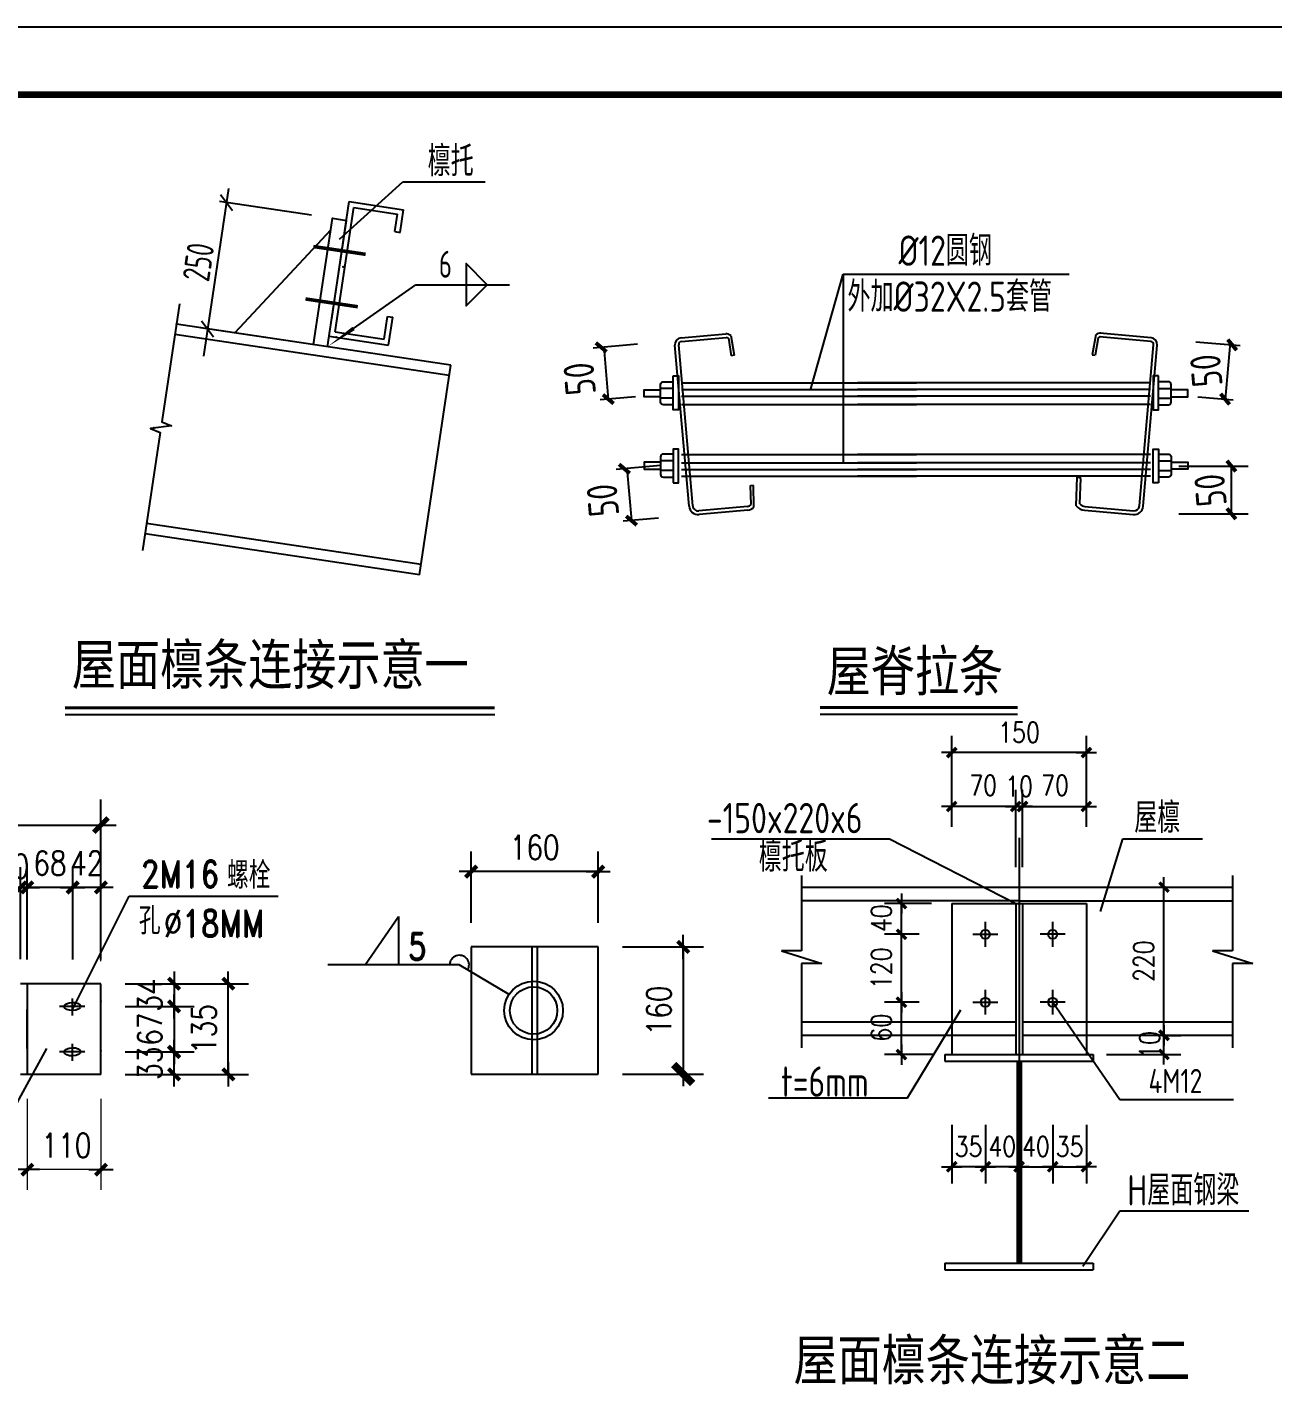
# Model space of a CAD drawing. Extents: x 69728788 to 149766163, y 20718153 to 43663798.
# Drawn here: x 74902431 to 74920926, y 20966393 to 20986646 of the extents above; entities that cross this region are included whole.
import ezdxf
from ezdxf.enums import TextEntityAlignment as Align

# ---------------------------------------------------------------- set-up
doc = ezdxf.new("R2010")
doc.units = 0
doc.header["$LTSCALE"] = 1000
doc.header["$MEASUREMENT"] = 0
doc.layers.get('0').update_dxf_attribs({"linetype": 'CONTINUOUS'})
doc.layers.get('DEFPOINTS').update_dxf_attribs({"linetype": 'CONTINUOUS'})
for name, color, linetype in [('AXIS', 3, 'CONTINUOUS'), ('BX', 7, 'CONTINUOUS'), ('JC', 7, 'CONTINUOUS'), ('PUB_DIM', 3, 'CONTINUOUS'), ('PUB_TEXT', 7, 'CONTINUOUS'), ('PUB_TITLE', 4, 'CONTINUOUS'), ('一般文字', 6, 'CONTINUOUS'), ('卫浴', 7, 'CONTINUOUS')]:
    doc.layers.add(name, color=color, linetype=linetype)
doc.styles.add('-楷体_GB2312', font='', dxfattribs={"width": 0.8})
doc.styles.add('CPX', font='atssdeng.shx', dxfattribs={"width": 0.8, "bigfont": 'atssdchn.shx'})
doc.styles.add('DIM_FONT', font='SIMPLEX.shx', dxfattribs={"width": 0.8})
doc.styles.add('hztxt', font='romand_pkpm', dxfattribs={"bigfont": 'hztxt'})
doc.styles.add('TSSD_Rein', font='atssdeng.shx', dxfattribs={"width": 0.7, "bigfont": 'atssdchn.shx'})
doc.styles.get('-楷体_GB2312').set_extended_font_data('SimSun')
doc.dimstyles.new('DIMN$0', dxfattribs={"dimtxt": 300, "dimasz": 1, "dimexe": 250, "dimexo": 300, "dimgap": 150, "dimtad": 1, "dimdec": 0, "dimdsep": 46, "dimtxsty": 'DIM_FONT', "dimblk": '_DIMX', "dimcen": 2.5, "dimclrt": 7, "dimadec": 0, "dimazin": 0, "dimtfac": 1, "dimtdec": 0, "dimtix": 1, "dimtmove": 2, "dimatfit": 3, "dimldrblk": '_DIMX', "dimfxl": 1, "dimtolj": 1, "dimtzin": 0, "dimarcsym": 0})
doc.dimstyles.new('DIMN0.5', dxfattribs={"dimtxt": 300, "dimasz": 1, "dimexe": 250, "dimexo": 300, "dimgap": 150, "dimtad": 1, "dimdec": 0, "dimlfac": 0.5, "dimzin": 0, "dimdsep": 46, "dimtxsty": 'DIM_FONT', "dimblk": '_DIMX', "dimcen": 0.09, "dimclrt": 7, "dimadec": 0, "dimazin": 0, "dimtfac": 1, "dimtdec": 0, "dimtix": 1, "dimtmove": 2, "dimatfit": 3, "dimldrblk": '_DIMX', "dimfxl": 1, "dimtolj": 1, "dimtzin": 0, "dimarcsym": 0})
doc.dimstyles.new('副本(10)WGH', dxfattribs={"dimscale": 1.2, "dimtxt": 300, "dimasz": 1, "dimexe": 250, "dimexo": 300, "dimgap": 150, "dimtad": 1, "dimdec": 0, "dimlfac": 0.1, "dimzin": 0, "dimdsep": 46, "dimtxsty": 'DIM_FONT', "dimblk1": '_DIMX', "dimblk2": '_DIMX', "dimsah": 1, "dimcen": 0.09, "dimclrd": 3, "dimclre": 3, "dimclrt": 7, "dimadec": 0, "dimazin": 0, "dimtfac": 1, "dimtdec": 0, "dimtix": 1, "dimtmove": 2, "dimatfit": 3, "dimldrblk": '_DIMX', "dimfxl": 1, "dimtolj": 1, "dimtzin": 0, "dimarcsym": 0})

# ---------------------------------------------------------------- blocks, each defined once
blk = doc.blocks.new('LM')
at = {"layer": 'BX'}
for p, q in [((0.8, 0.77), (2.65, 0.77)), ((0.8, -0.63), (2.65, -0.63))]:
    blk.add_line(p, q, dxfattribs=at)
blk.add_lwpolyline([(0.8, -2.49), (0, -2.49), (0, 2.49), (0.8, 2.49)], close=True, dxfattribs=at)
blk.add_lwpolyline([(0.8, 1.77), (2.25, 1.77, -0.414214), (2.65, 1.37), (2.65, -1.23, -0.414214), (2.25, -1.63), (0.8, -1.63)], format="xyb", dxfattribs=at)
blk.add_lwpolyline([(2.65, 0.57), (5.1, 0.57), (5.1, -0.43), (2.65, -0.43)], dxfattribs=at)
blk = doc.blocks.new('_ArchTick')
at = {"color": 0, "linetype": 'ByBlock', "const_width": 0.4}
blk.add_lwpolyline([(-0.5, -0.5), (0.5, 0.5)], dxfattribs=at)
blk = doc.blocks.new('_DIMX')
blk.add_line((-150, 0), (150, 0))
at = {"const_width": 50}
blk.add_lwpolyline([(-70, -70), (70, 70)], dxfattribs=at)
blk = doc.blocks.new('*D475')
at = {"layer": 'DEFPOINTS', "color": 0, "ltscale": 100}
for p in [(74903525, 20972439), (74903525, 20972101), (74904611, 20972101)]:
    blk.add_point(p, dxfattribs=at)
at = {"layer": 'PUB_DIM', "color": 3, "lineweight": -2, "ltscale": 100}
for p, q in [((74903885, 20972439), (74904911, 20972439)), ((74904611, 20972440), (74904611, 20972441)), ((74904611, 20972439), (74904611, 20972101)), ((74903885, 20972101), (74904911, 20972101)), ((74904611, 20972100), (74904611, 20972098))]:
    blk.add_line(p, q, dxfattribs=at)
at = {"layer": 'PUB_DIM', "color": 3, "lineweight": -2, "ltscale": 100, "xscale": 1.2, "yscale": 1.2, "zscale": 1.2}
for p, rotation in [((74904611, 20972439), 270), ((74904611, 20972101), 90)]:
    blk.add_blockref('_DIMX', p, dxfattribs=dict(at, rotation=rotation))
at = {"layer": 'PUB_DIM', "color": 7, "lineweight": 20, "ltscale": 100, "insert": (74904251, 20972270), "char_height": 360, "attachment_point": 5, "rotation": 90, "style": 'DIM_FONT'}
blk.add_mtext('\\A1;34', dxfattribs=at)
blk = doc.blocks.new('*D443')
at = {"layer": 'DEFPOINTS', "color": 0, "ltscale": 100}
for p in [(74903525, 20972101), (74903525, 20971427), (74904611, 20971427)]:
    blk.add_point(p, dxfattribs=at)
at = {"layer": 'PUB_DIM', "color": 3, "lineweight": -2, "ltscale": 100}
for p, q in [((74903885, 20972101), (74904911, 20972101)), ((74904611, 20972102), (74904611, 20972103)), ((74904611, 20972101), (74904611, 20971427)), ((74903885, 20971427), (74904911, 20971427)), ((74904611, 20971426), (74904611, 20971425))]:
    blk.add_line(p, q, dxfattribs=at)
at = {"layer": 'PUB_DIM', "color": 3, "lineweight": -2, "ltscale": 100, "xscale": 1.2, "yscale": 1.2, "zscale": 1.2}
for p, rotation in [((74904611, 20972101), 270), ((74904611, 20971427), 90)]:
    blk.add_blockref('_DIMX', p, dxfattribs=dict(at, rotation=rotation))
at = {"layer": 'PUB_DIM', "color": 7, "lineweight": 20, "ltscale": 100, "insert": (74904251, 20971764), "char_height": 360, "attachment_point": 5, "rotation": 90, "style": 'DIM_FONT'}
blk.add_mtext('\\A1;67', dxfattribs=at)
blk = doc.blocks.new('*D444')
at = {"layer": 'DEFPOINTS', "color": 0, "ltscale": 100}
for p in [(74903525, 20971425), (74904611, 20971425), (74903525, 20971092)]:
    blk.add_point(p, dxfattribs=at)
at = {"layer": 'PUB_DIM', "color": 3, "lineweight": -2, "ltscale": 100}
for p, q in [((74903885, 20971425), (74904911, 20971425)), ((74904611, 20971426), (74904611, 20971428)), ((74904611, 20971092), (74904611, 20971425)), ((74903885, 20971092), (74904911, 20971092)), ((74904611, 20971090), (74904611, 20971089))]:
    blk.add_line(p, q, dxfattribs=at)
at = {"layer": 'PUB_DIM', "color": 3, "lineweight": -2, "ltscale": 100, "xscale": 1.2, "yscale": 1.2, "zscale": 1.2}
for p, rotation in [((74904611, 20971425), 270), ((74904611, 20971092), 90)]:
    blk.add_blockref('_DIMX', p, dxfattribs=dict(at, rotation=rotation))
at = {"layer": 'PUB_DIM', "color": 7, "lineweight": 20, "ltscale": 100, "insert": (74904251, 20971258), "char_height": 360, "attachment_point": 5, "rotation": 90, "style": 'DIM_FONT'}
blk.add_mtext('\\A1;33', dxfattribs=at)
blk = doc.blocks.new('*D476')
at = {"layer": 'DEFPOINTS', "color": 0, "ltscale": 100}
for p in [(74903525, 20972439), (74905416, 20972439), (74903525, 20971092)]:
    blk.add_point(p, dxfattribs=at)
at = {"layer": 'PUB_DIM', "color": 3, "lineweight": -2, "ltscale": 100}
for p, q in [((74903885, 20972439), (74905716, 20972439)), ((74905416, 20971093), (74905416, 20972438)), ((74903885, 20971092), (74905716, 20971092))]:
    blk.add_line(p, q, dxfattribs=at)
at = {"layer": 'PUB_DIM', "color": 3, "lineweight": -2, "ltscale": 100, "xscale": 1.2, "yscale": 1.2, "zscale": 1.2}
for p, rotation in [((74905416, 20972439), 90), ((74905416, 20971092), 270)]:
    blk.add_blockref('_DIMX', p, dxfattribs=dict(at, rotation=rotation))
at = {"layer": 'PUB_DIM', "color": 7, "lineweight": 20, "ltscale": 100, "insert": (74905056, 20971765), "char_height": 360, "attachment_point": 5, "rotation": 90, "style": 'DIM_FONT'}
blk.add_mtext('\\A1;135', dxfattribs=at)
blk = doc.blocks.new('*D445')
at = {"layer": 'DEFPOINTS', "color": 0, "ltscale": 100}
for p in [(74902331, 20973869), (74902331, 20972443), (74902431, 20972439)]:
    blk.add_point(p, dxfattribs=at)
at = {"layer": 'PUB_DIM', "color": 3, "lineweight": -2, "ltscale": 100}
for p, q in [((74902331, 20972803), (74902331, 20974169)), ((74902431, 20972799), (74902431, 20974169)), ((74902330, 20973869), (74902329, 20973869)), ((74902431, 20973869), (74902331, 20973869)), ((74902432, 20973869), (74902433, 20973869))]:
    blk.add_line(p, q, dxfattribs=at)
at = {"layer": 'PUB_DIM', "color": 3, "lineweight": -2, "ltscale": 100, "xscale": 1.2, "yscale": 1.2, "zscale": 1.2}
blk.add_blockref('_DIMX', (74902331, 20973869), dxfattribs=at)
at = {"layer": 'PUB_DIM', "color": 3, "lineweight": -2, "ltscale": 100, "xscale": 1.2, "yscale": 1.2, "zscale": 1.2, "rotation": 180}
blk.add_blockref('_DIMX', (74902431, 20973869), dxfattribs=at)
at = {"layer": 'PUB_DIM', "color": 7, "lineweight": 20, "ltscale": 100, "insert": (74902213, 20974184), "char_height": 360, "attachment_point": 5, "style": 'DIM_FONT'}
blk.add_mtext('\\A1;10', dxfattribs=at)
blk = doc.blocks.new('*D446')
at = {"layer": 'DEFPOINTS', "color": 0, "ltscale": 100}
for p in [(74903106, 20973869), (74903106, 20972439), (74903525, 20972439)]:
    blk.add_point(p, dxfattribs=at)
at = {"layer": 'PUB_DIM', "color": 3, "lineweight": -2, "ltscale": 100}
for p, q in [((74903106, 20972799), (74903106, 20974169)), ((74903525, 20972799), (74903525, 20974169)), ((74903105, 20973869), (74903104, 20973869)), ((74903525, 20973869), (74903106, 20973869)), ((74903526, 20973869), (74903527, 20973869))]:
    blk.add_line(p, q, dxfattribs=at)
at = {"layer": 'PUB_DIM', "color": 3, "lineweight": -2, "ltscale": 100, "xscale": 1.2, "yscale": 1.2, "zscale": 1.2}
blk.add_blockref('_DIMX', (74903106, 20973869), dxfattribs=at)
at = {"layer": 'PUB_DIM', "color": 3, "lineweight": -2, "ltscale": 100, "xscale": 1.2, "yscale": 1.2, "zscale": 1.2, "rotation": 180}
blk.add_blockref('_DIMX', (74903525, 20973869), dxfattribs=at)
at = {"layer": 'PUB_DIM', "color": 7, "lineweight": 20, "ltscale": 100, "insert": (74903315, 20974229), "char_height": 360, "attachment_point": 5, "style": 'DIM_FONT'}
blk.add_mtext('\\A1;42', dxfattribs=at)
blk = doc.blocks.new('*D447')
at = {"layer": 'DEFPOINTS', "color": 0, "ltscale": 100}
for p in [(74902431, 20973869), (74902431, 20972439), (74903106, 20972439)]:
    blk.add_point(p, dxfattribs=at)
at = {"layer": 'PUB_DIM', "color": 3, "lineweight": -2, "ltscale": 100}
for p, q in [((74902431, 20972799), (74902431, 20974169)), ((74903106, 20972799), (74903106, 20974169)), ((74902430, 20973869), (74902428, 20973869)), ((74903106, 20973869), (74902431, 20973869)), ((74903107, 20973869), (74903108, 20973869))]:
    blk.add_line(p, q, dxfattribs=at)
at = {"layer": 'PUB_DIM', "color": 3, "lineweight": -2, "ltscale": 100, "xscale": 1.2, "yscale": 1.2, "zscale": 1.2}
blk.add_blockref('_DIMX', (74902431, 20973869), dxfattribs=at)
at = {"layer": 'PUB_DIM', "color": 3, "lineweight": -2, "ltscale": 100, "xscale": 1.2, "yscale": 1.2, "zscale": 1.2, "rotation": 180}
blk.add_blockref('_DIMX', (74903106, 20973869), dxfattribs=at)
at = {"layer": 'PUB_DIM', "color": 7, "lineweight": 20, "ltscale": 100, "insert": (74902768, 20974229), "char_height": 360, "attachment_point": 5, "style": 'DIM_FONT'}
blk.add_mtext('\\A1;68', dxfattribs=at)
blk = doc.blocks.new('*D477')
at = {"layer": 'DEFPOINTS', "color": 0, "ltscale": 100}
for p in [(74909023, 20974104), (74909023, 20972985), (74910909, 20972985)]:
    blk.add_point(p, dxfattribs=at)
at = {"layer": 'PUB_DIM', "color": 3, "lineweight": -2, "ltscale": 100}
for p, q in [((74909023, 20973345), (74909023, 20974404)), ((74910909, 20973345), (74910909, 20974404)), ((74910908, 20974104), (74909024, 20974104))]:
    blk.add_line(p, q, dxfattribs=at)
at = {"layer": 'PUB_DIM', "color": 3, "lineweight": -2, "ltscale": 100, "xscale": 1.2, "yscale": 1.2, "zscale": 1.200000000011642, "rotation": 180}
blk.add_blockref('_DIMX', (74909023, 20974104), dxfattribs=at)
at = {"layer": 'PUB_DIM', "color": 3, "lineweight": -2, "ltscale": 100, "xscale": 1.2, "yscale": 1.2, "zscale": 1.200000000011642}
blk.add_blockref('_DIMX', (74910909, 20974104), dxfattribs=at)
at = {"layer": 'PUB_DIM', "color": 7, "lineweight": 20, "ltscale": 100, "insert": (74909966, 20974464), "char_height": 360, "attachment_point": 5, "style": 'DIM_FONT'}
blk.add_mtext('\\A1;160', dxfattribs=at)
blk = doc.blocks.new('*D478')
at = {"layer": 'DEFPOINTS', "color": 0, "ltscale": 100}
for p in [(74910909, 20972985), (74910909, 20971097), (74912171, 20971097)]:
    blk.add_point(p, dxfattribs=at)
at = {"layer": 'PUB_DIM', "color": 3, "lineweight": -2, "ltscale": 100}
for p, q in [((74911269, 20972985), (74912471, 20972985)), ((74912171, 20972984), (74912171, 20971098)), ((74911269, 20971097), (74912471, 20971097))]:
    blk.add_line(p, q, dxfattribs=at)
at = {"layer": 'PUB_DIM', "color": 3, "lineweight": -2, "ltscale": 100, "xscale": 1.2, "yscale": 1.2, "zscale": 1.200000000011642}
for p, rotation in [((74912171, 20972985), 90), ((74912171, 20971097), 270)]:
    blk.add_blockref('_DIMX', p, dxfattribs=dict(at, rotation=rotation))
at = {"layer": 'PUB_DIM', "color": 7, "lineweight": 20, "ltscale": 100, "insert": (74911811, 20972041), "char_height": 360, "attachment_point": 5, "rotation": 90, "style": 'DIM_FONT'}
blk.add_mtext('\\A1;160', dxfattribs=at)
blk = doc.blocks.new('*D465')
at = {"layer": 'AXIS', "color": 0, "lineweight": -2}
for p, q in [((74916159, 20975321), (74916159, 20976122)), ((74918159, 20975321), (74918159, 20976122)), ((74918158, 20975872), (74916160, 20975872))]:
    blk.add_line(p, q, dxfattribs=at)
at = {"layer": 'DEFPOINTS', "color": 0}
for p in [(74916159, 20975872), (74916159, 20975021), (74918159, 20975021)]:
    blk.add_point(p, dxfattribs=at)
at = {"layer": 'AXIS', "color": 0, "lineweight": -2, "rotation": 180}
blk.add_blockref('_DIMX', (74916159, 20975872), dxfattribs=at)
at = {"layer": 'AXIS', "color": 0, "lineweight": -2}
blk.add_blockref('_DIMX', (74918159, 20975872), dxfattribs=at)
at = {"layer": 'AXIS', "color": 7, "insert": (74917159, 20976172), "char_height": 300, "attachment_point": 5, "style": 'DIM_FONT'}
blk.add_mtext('\\A1;150', dxfattribs=at)
blk = doc.blocks.new('*D466')
at = {"layer": 'AXIS', "color": 0, "lineweight": -2}
for p, q in [((74917109, 20974494), (74917109, 20975321)), ((74917209, 20974494), (74917209, 20975321)), ((74917108, 20975071), (74917107, 20975071)), ((74917209, 20975071), (74917109, 20975071)), ((74917210, 20975071), (74917211, 20975071))]:
    blk.add_line(p, q, dxfattribs=at)
at = {"layer": 'DEFPOINTS', "color": 0}
for p in [(74917109, 20975071), (74917109, 20974194), (74917209, 20974194)]:
    blk.add_point(p, dxfattribs=at)
at = {"layer": 'AXIS', "color": 0, "lineweight": -2}
blk.add_blockref('_DIMX', (74917109, 20975071), dxfattribs=at)
at = {"layer": 'AXIS', "color": 0, "lineweight": -2, "rotation": 180}
blk.add_blockref('_DIMX', (74917209, 20975071), dxfattribs=at)
at = {"layer": 'AXIS', "color": 7, "insert": (74917159, 20975371), "char_height": 300, "attachment_point": 5, "style": 'DIM_FONT'}
blk.add_mtext('\\A1;10', dxfattribs=at)
blk = doc.blocks.new('*D468')
at = {"layer": 'AXIS', "color": 0, "lineweight": -2}
for p, q in [((74916159, 20974771), (74916159, 20975321)), ((74917109, 20974171), (74917109, 20975321)), ((74917108, 20975071), (74916160, 20975071))]:
    blk.add_line(p, q, dxfattribs=at)
at = {"layer": 'DEFPOINTS', "color": 0}
for p in [(74916159, 20975071), (74916159, 20974471), (74917109, 20973871)]:
    blk.add_point(p, dxfattribs=at)
at = {"layer": 'AXIS', "color": 0, "lineweight": -2, "rotation": 180}
blk.add_blockref('_DIMX', (74916159, 20975071), dxfattribs=at)
at = {"layer": 'AXIS', "color": 0, "lineweight": -2}
blk.add_blockref('_DIMX', (74917109, 20975071), dxfattribs=at)
at = {"layer": 'AXIS', "color": 7, "insert": (74916626, 20975385), "char_height": 300, "attachment_point": 5, "style": 'DIM_FONT'}
blk.add_mtext('\\A1;70', dxfattribs=at)
blk = doc.blocks.new('*D469')
at = {"layer": 'AXIS', "color": 0, "linetype": 'Continuous', "lineweight": -2}
for p, q in [((74919285, 20971672), (74919560, 20971672)), ((74919310, 20971673), (74919310, 20971674)), ((74919310, 20971389), (74919310, 20971672)), ((74918459, 20971389), (74919560, 20971389)), ((74919310, 20971388), (74919310, 20971387))]:
    blk.add_line(p, q, dxfattribs=at)
at = {"layer": 'DEFPOINTS', "color": 0, "linetype": 'Continuous'}
for p in [(74918985, 20971672), (74919310, 20971672), (74918159, 20971389)]:
    blk.add_point(p, dxfattribs=at)
at = {"layer": 'AXIS', "color": 0, "linetype": 'Continuous', "lineweight": -2}
for p, rotation in [((74919310, 20971672), 270), ((74919310, 20971389), 90)]:
    blk.add_blockref('_DIMX', p, dxfattribs=dict(at, rotation=rotation))
at = {"layer": 'AXIS', "color": 7, "linetype": 'Continuous', "insert": (74919098, 20971531), "char_height": 300, "attachment_point": 5, "rotation": 90, "style": 'DIM_FONT'}
blk.add_mtext('\\A1;10', dxfattribs=at)
blk = doc.blocks.new('*D470')
at = {"layer": 'AXIS', "color": 0, "linetype": 'Continuous', "lineweight": -2}
for p, q in [((74916659, 20970345), (74916659, 20969471)), ((74917159, 20970345), (74917159, 20969471)), ((74916658, 20969721), (74916657, 20969721)), ((74917159, 20969721), (74916659, 20969721)), ((74917160, 20969721), (74917161, 20969721))]:
    blk.add_line(p, q, dxfattribs=at)
at = {"layer": 'DEFPOINTS', "color": 0, "linetype": 'Continuous'}
for p in [(74916659, 20970645), (74917159, 20970645), (74916659, 20969721)]:
    blk.add_point(p, dxfattribs=at)
at = {"layer": 'AXIS', "color": 0, "linetype": 'Continuous', "lineweight": -2}
blk.add_blockref('_DIMX', (74916659, 20969721), dxfattribs=at)
at = {"layer": 'AXIS', "color": 0, "linetype": 'Continuous', "lineweight": -2, "rotation": 180}
blk.add_blockref('_DIMX', (74917159, 20969721), dxfattribs=at)
at = {"layer": 'AXIS', "color": 7, "linetype": 'Continuous', "insert": (74916909, 20970021), "char_height": 300, "attachment_point": 5, "style": 'DIM_FONT'}
blk.add_mtext('\\A1;40', dxfattribs=at)
blk = doc.blocks.new('*D471')
at = {"layer": 'AXIS', "color": 0, "linetype": 'Continuous', "lineweight": -2}
for p, q in [((74916159, 20970345), (74916159, 20969471)), ((74916659, 20970345), (74916659, 20969471)), ((74916158, 20969721), (74916157, 20969721)), ((74916659, 20969721), (74916159, 20969721)), ((74916660, 20969721), (74916661, 20969721))]:
    blk.add_line(p, q, dxfattribs=at)
at = {"layer": 'DEFPOINTS', "color": 0, "linetype": 'Continuous'}
for p in [(74916159, 20970645), (74916659, 20970645), (74916159, 20969721)]:
    blk.add_point(p, dxfattribs=at)
at = {"layer": 'AXIS', "color": 0, "linetype": 'Continuous', "lineweight": -2}
blk.add_blockref('_DIMX', (74916159, 20969721), dxfattribs=at)
at = {"layer": 'AXIS', "color": 0, "linetype": 'Continuous', "lineweight": -2, "rotation": 180}
blk.add_blockref('_DIMX', (74916659, 20969721), dxfattribs=at)
at = {"layer": 'AXIS', "color": 7, "linetype": 'Continuous', "insert": (74916409, 20970021), "char_height": 300, "attachment_point": 5, "style": 'DIM_FONT'}
blk.add_mtext('\\A1;35', dxfattribs=at)
blk = doc.blocks.new('*D472')
at = {"layer": 'AXIS', "color": 0, "linetype": 'Continuous', "lineweight": -2}
for p, q in [((74917159, 20970345), (74917159, 20969471)), ((74917659, 20970345), (74917659, 20969471)), ((74917158, 20969721), (74917157, 20969721)), ((74917159, 20969721), (74917659, 20969721)), ((74917660, 20969721), (74917661, 20969721))]:
    blk.add_line(p, q, dxfattribs=at)
at = {"layer": 'DEFPOINTS', "color": 0, "linetype": 'Continuous'}
for p in [(74917159, 20970645), (74917659, 20970645), (74917659, 20969721)]:
    blk.add_point(p, dxfattribs=at)
at = {"layer": 'AXIS', "color": 0, "linetype": 'Continuous', "lineweight": -2}
blk.add_blockref('_DIMX', (74917159, 20969721), dxfattribs=at)
at = {"layer": 'AXIS', "color": 0, "linetype": 'Continuous', "lineweight": -2, "rotation": 180}
blk.add_blockref('_DIMX', (74917659, 20969721), dxfattribs=at)
at = {"layer": 'AXIS', "color": 7, "linetype": 'Continuous', "insert": (74917409, 20970021), "char_height": 300, "attachment_point": 5, "style": 'DIM_FONT'}
blk.add_mtext('\\A1;40', dxfattribs=at)
blk = doc.blocks.new('*D473')
at = {"layer": 'AXIS', "color": 0, "linetype": 'Continuous', "lineweight": -2}
for p, q in [((74917659, 20970345), (74917659, 20969471)), ((74918159, 20970345), (74918159, 20969471)), ((74917658, 20969721), (74917657, 20969721)), ((74917659, 20969721), (74918159, 20969721)), ((74918160, 20969721), (74918161, 20969721))]:
    blk.add_line(p, q, dxfattribs=at)
at = {"layer": 'DEFPOINTS', "color": 0, "linetype": 'Continuous'}
for p in [(74917659, 20970645), (74918159, 20970645), (74918159, 20969721)]:
    blk.add_point(p, dxfattribs=at)
at = {"layer": 'AXIS', "color": 0, "linetype": 'Continuous', "lineweight": -2}
blk.add_blockref('_DIMX', (74917659, 20969721), dxfattribs=at)
at = {"layer": 'AXIS', "color": 0, "linetype": 'Continuous', "lineweight": -2, "rotation": 180}
blk.add_blockref('_DIMX', (74918159, 20969721), dxfattribs=at)
at = {"layer": 'AXIS', "color": 7, "linetype": 'Continuous', "insert": (74917909, 20970021), "char_height": 300, "attachment_point": 5, "style": 'DIM_FONT'}
blk.add_mtext('\\A1;35', dxfattribs=at)

msp = doc.modelspace()

# ---------------------------------------------------------------- linework, layer by layer
for p, q in [((74914544.4, 20982976.5), (74914544.4, 20980177.7)), ((74903102.2, 20972057.9), (74903941.8, 20973738.7)), ((74903941.8, 20973738.7), (74906156.9, 20973738.7)), ((74907446.8, 20972717.4, -184800), (74907945.6, 20973438.7, -184800)), ((74907945.6, 20973438.7, -184800), (74907945.6, 20972717.4, -184800)), ((74910908.9, 20972985.2, -184800), (74909023.3, 20972985.2, -184800)), ((74909023.3, 20972985.2, -184800), (74909023.3, 20971096.8, -184800)), ((74910009.3, 20972985.2, -184800), (74909922.8, 20972985.2, -184800)), ((74909922.8, 20972985.2, -184800), (74909922.8, 20971096.8, -184800)), ((74910009.3, 20971096.8, -184800), (74910009.3, 20972985.2, -184800)), ((74910908.9, 20971096.8, -184800), (74910908.9, 20972985.2, -184800)), ((74908846.5, 20972717.4, -184800), (74906892.8, 20972717.4, -184800)), ((74909585.9, 20972279.5, -184800), (74908846.5, 20972717.4, -184800)), ((74902331.1, 20972443.5), (74902430.9, 20972443.5)), ((74902430.9, 20972443.5), (74902430.9, 20971091.5)), ((74903524.8, 20972438.8), (74902430.9, 20972438.8)), ((74903524.8, 20971091.5), (74903524.8, 20972438.8)), ((74902430.9, 20971478.2), (74902430.9, 20972055.4)), ((74902430.9, 20971478.2), (74902430.9, 20972055.4)), ((74902047.8, 20970242.9), (74902720.8, 20971478)), ((74902433.9, 20971091.5), (74902331.1, 20971091.5)), ((74903524.8, 20971091.5), (74902433.9, 20971091.5)), ((74909023.3, 20971096.8, -184800), (74910908.9, 20971096.8, -184800)), ((74909922.8, 20971096.8, -184800), (74910009.3, 20971096.8, -184800))]:
    msp.add_line(p, q)
for radius in [435.3, 351.6]:
    msp.add_circle((74909950, 20972041, -184800), radius)
msp.add_arc((74908846.5, 20972717.4, -184800), 144.3, 327.90458, 180)
for p in [(74903524.8, 20972178.9), (74903524.8, 20971444.3)]:
    msp.add_point(p)
at = {"layer": 'AXIS', "color": 7, "linetype": 'Continuous'}
for p, q in [((74907069.6, 20983499.7), (74908008.5, 20984347.6)), ((74907069.6, 20983499.7), (74908008.5, 20984347.6)), ((74908008.5, 20984347.6), (74909232, 20984347.6)), ((74908008.5, 20984347.6), (74909232, 20984347.6)), ((74905419.4, 20984248.5), (74905047.1, 20981758)), ((74905419.4, 20984248.5), (74905047.1, 20981758)), ((74905300.1, 20984160.2), (74905476.7, 20983921.5)), ((74905300.1, 20984160.2), (74905476.7, 20983921.5)), ((74906650.6, 20983852.2), (74905284.5, 20984056.4)), ((74906650.6, 20983852.2), (74905284.5, 20984056.4)), ((74906951.8, 20982316.4), (74907211.9, 20984055.9)), ((74906951.8, 20982316.4), (74907211.9, 20984055.9)), ((74907002.6, 20982123.1), (74907278.1, 20983966.3)), ((74907002.6, 20982123.1), (74907278.1, 20983966.3)), ((74907211.9, 20984055.9), (74908016.7, 20983935.5)), ((74907278.1, 20983966.3), (74907927.2, 20983869.3)), ((74906682, 20981932.1), (74906961.9, 20983803.8)), ((74906889.7, 20981901.1), (74907169.6, 20983772.7)), ((74906889.7, 20981901.1), (74907169.6, 20983772.7)), ((74907169.6, 20983772.7), (74906961.9, 20983803.8)), ((74907169.6, 20983772.7), (74906961.9, 20983803.8)), ((74907888.3, 20983609.7), (74907927.2, 20983869.3)), ((74907888.3, 20983609.7), (74907927.2, 20983869.3)), ((74907966.2, 20983598), (74908016.7, 20983935.5)), ((74907966.2, 20983598), (74908016.7, 20983935.5)), ((74906936.6, 20983634.9), (74905512.9, 20982106.9)), ((74907888.3, 20983609.7), (74907966.2, 20983598)), ((74914067.3, 20981274.9), (74914544.4, 20982976.5)), ((74914544.4, 20982976.5), (74917902.7, 20982976.5)), ((74907276.8, 20982172.1), (74908203.1, 20982820.6)), ((74907276.8, 20982172.1), (74908203.1, 20982820.6)), ((74908203.1, 20982820.6), (74908203.1, 20982820.6)), ((74908203.1, 20982820.6), (74909590.1, 20982820.6)), ((74908203.1, 20982820.6), (74909590.1, 20982820.6)), ((74908203.1, 20982820.6), (74908203.1, 20982820.6)), ((74907729.5, 20982014.4), (74907779.9, 20982351.9)), ((74907729.5, 20982014.4), (74907779.9, 20982351.9)), ((74907779.9, 20982351.9), (74907857.8, 20982340.3)), ((74907779.9, 20982351.9), (74907857.8, 20982340.3)), ((74907795.7, 20981924.9), (74907857.8, 20982340.3)), ((74907795.7, 20981924.9), (74907857.8, 20982340.3)), ((74908721, 20981627.3), (74904645, 20982236.7)), ((74906370.5, 20981978.7), (74905004.5, 20982182.9)), ((74906370.5, 20981978.7), (74905004.5, 20982182.9)), ((74906370.5, 20981978.7), (74905004.5, 20982182.9)), ((74906370.5, 20981978.7), (74905004.5, 20982182.9)), ((74905020, 20982286.8), (74905196.6, 20982048)), ((74905020, 20982286.8), (74905196.6, 20982048)), ((74905020, 20982286.8), (74905196.6, 20982048)), ((74905020, 20982286.8), (74905196.6, 20982048)), ((74907002.6, 20982123.1), (74907729.5, 20982014.4)), ((74908697.7, 20981471.5), (74904621.7, 20982080.9)), ((74905512.9, 20982106.9), (74905512.9, 20982106.9)), ((74905512.9, 20982106.9), (74905512.9, 20982106.9)), ((74906913, 20982056.8), (74907795.7, 20981924.9)), ((74906913, 20982056.8), (74907795.7, 20981924.9)), ((74911491.7, 20981938.8), (74910832.1, 20981881.1)), ((74912258.6, 20979530.2), (74912049.2, 20981923.8)), ((74912313.5, 20979535), (74912104.1, 20981928.6)), ((74912141, 20982033.1), (74912803.3, 20982091.1)), ((74912145.8, 20981978.3), (74912808.1, 20982036.2)), ((74912841.6, 20982025.7), (74912885.5, 20981767.3)), ((74912877, 20982067.9), (74912929.6, 20981773.7)), ((74918299.5, 20982076.6), (74918246.8, 20981782.5)), ((74918334.9, 20982034.4), (74918290.9, 20981776)), ((74919114.2, 20981978.3), (74918351.9, 20982045)), ((74919119, 20982033.1), (74918356.7, 20982099.8)), ((74918946.5, 20979535), (74919155.9, 20981928.6)), ((74919001.4, 20979530.2), (74919210.8, 20981923.8)), ((74919784.7, 20981974.9), (74920444.3, 20981917.2)), ((74920291.7, 20981965.4), (74920218, 20981122.5)), ((74910990.9, 20981895), (74911058.5, 20981122.5)), ((74912929.6, 20981773.7), (74912885.5, 20981767.3)), ((74918246.8, 20981782.5), (74918290.9, 20981776)), ((74908255.2, 20978511.9), (74908721, 20981627.3)), ((74912144, 20981366.1), (74915638.2, 20981366.1)), ((74919108.5, 20981366.1), (74914761.3, 20981366.1)), ((74911461.3, 20981157.8), (74910937.5, 20981111.9)), ((74912144, 20981266.3), (74915638.2, 20981266.3)), ((74912144, 20981165.7), (74915638.2, 20981165.7)), ((74919108.5, 20981266.3), (74914761.3, 20981266.3)), ((74919108.5, 20981165.7), (74914761.3, 20981165.7)), ((74919815.2, 20981157.8), (74920339, 20981111.9)), ((74912144, 20981042.1), (74915638.2, 20981042.1)), ((74919108.5, 20981042.1), (74914761.3, 20981042.1)), ((74912144, 20980301.3), (74915638.2, 20980301.3)), ((74919108.5, 20980301.3), (74914761.3, 20980301.3)), ((74911836.4, 20980134.5), (74911176.8, 20980076.7)), ((74912144, 20980177.7), (74915638.2, 20980177.7)), ((74919108.5, 20980177.7), (74914761.3, 20980177.7)), ((74919530, 20980127.4), (74920561.7, 20980127.4)), ((74920311.7, 20979419.6), (74920311.7, 20980127.4)), ((74911335.6, 20980090.6), (74911403.2, 20979318.1)), ((74912144, 20980077.1), (74915638.2, 20980077.1)), ((74912144, 20979977.3), (74915638.2, 20979977.3)), ((74919108.5, 20980077.1), (74914761.3, 20980077.1)), ((74919108.5, 20979977.3), (74914761.3, 20979977.3)), ((74918007.2, 20979536.9), (74918019.2, 20979960.8)), ((74918019.2, 20979960.8), (74918077.2, 20979955.1)), ((74918061.9, 20979565.7), (74918076.2, 20979941.5)), ((74913179.9, 20979556.1), (74913169.1, 20979838)), ((74913213.1, 20979838.7), (74913169.7, 20979834.5)), ((74913222.2, 20979520.8), (74913213.1, 20979838.7)), ((74913125.1, 20979527.4), (74912401.2, 20979462)), ((74918134.9, 20979527.4), (74918858.8, 20979462)), ((74911806, 20979353.4), (74911282.2, 20979307.5)), ((74913130.1, 20979472.5), (74912406.2, 20979407.1)), ((74918129.9, 20979472.5), (74918853.9, 20979407.1)), ((74919530, 20979419.6), (74920561.7, 20979419.6)), ((74908255.2, 20978511.9), (74904179.3, 20979121.3)), ((74908278.5, 20978667.7), (74904202.5, 20979277)), ((74912591.2, 20974590.2), (74915232.4, 20974590.2)), ((74915232.4, 20974590.2), (74917108.8, 20973629.9)), ((74917158.8, 20974604.7), (74917158.8, 20968281.2)), ((74918369.2, 20973511.3), (74918698.1, 20974590.2)), ((74918698.1, 20974590.2), (74919885, 20974590.2)), ((74913928.8, 20974044.2), (74913928.8, 20972925)), ((74920328.4, 20974044.2), (74920328.4, 20972925)), ((74913928.8, 20973872.5), (74917158.8, 20973872.5)), ((74917158.8, 20973872.5), (74920328.4, 20973872.5)), ((74918762.4, 20973872.5), (74919560.4, 20973872.5)), ((74919310.4, 20971673.5), (74919310.4, 20973871.5)), ((74917158.8, 20973672.5), (74913928.8, 20973672.5)), ((74915858.8, 20973629.9), (74915162.1, 20973629.9)), ((74915412.1, 20973630.9), (74915412.1, 20973631.9)), ((74915412.1, 20973172.5), (74915412.1, 20973629.9)), ((74916158.8, 20973629.9), (74918158.8, 20973629.9)), ((74916158.8, 20973629.9), (74916158.8, 20971388.2)), ((74917108.8, 20973629.9), (74917208.8, 20973629.9)), ((74917108.8, 20973629.9), (74917108.8, 20971388.2)), ((74917158.8, 20973672.5), (74920328.4, 20973672.5)), ((74917208.8, 20973629.9), (74917208.8, 20971388.2)), ((74918158.8, 20973629.9), (74918158.8, 20971388.2)), ((74916658.8, 20972988.1), (74916658.8, 20973356.8)), ((74917658.8, 20972988.1), (74917658.8, 20973356.8)), ((74915676.6, 20973172.5), (74915162.1, 20973172.5)), ((74915676.6, 20973172.5), (74915162.1, 20973172.5)), ((74915412.1, 20973171.5), (74915412.1, 20973170.5)), ((74915412.1, 20972164.4), (74915412.1, 20973171.5)), ((74916474.4, 20973172.5), (74916843.1, 20973172.5)), ((74917843.1, 20973172.5), (74917474.4, 20973172.5)), ((74913928.8, 20972925), (74913633, 20972925)), ((74913633, 20972925), (74914230.3, 20972737)), ((74920032.7, 20972925), (74920630, 20972737)), ((74920328.4, 20972925), (74920032.7, 20972925)), ((74913928.8, 20972737), (74913928.8, 20971486.5)), ((74914230.3, 20972737), (74913928.8, 20972737)), ((74920328.4, 20972737), (74920328.4, 20971486.5)), ((74920630, 20972737), (74920328.4, 20972737)), ((74916658.8, 20971980), (74916658.8, 20972348.7)), ((74917658.8, 20971980), (74917658.8, 20972348.7)), ((74915676.6, 20972164.4), (74915162.1, 20972164.4)), ((74915676.6, 20972163.4), (74915162.1, 20972163.4)), ((74915412.1, 20971386.7), (74915412.1, 20972163.4)), ((74916474.4, 20972164.4), (74916843.1, 20972164.4)), ((74917843.1, 20972164.4), (74917474.4, 20972164.4)), ((74917658.8, 20972164.4), (74918654.7, 20970717.6)), ((74913928.8, 20971872.5), (74917108.8, 20971872.5)), ((74917208.8, 20971872.5), (74920328.4, 20971872.5)), ((74913928.8, 20971672.5), (74917108.8, 20971672.5)), ((74917208.8, 20971672.5), (74920328.4, 20971672.5)), ((74918762.4, 20971672.5), (74919560.4, 20971672.5)), ((74915876.6, 20971385.7), (74915162.1, 20971385.7)), ((74916058.8, 20971388.2), (74916058.8, 20971288.2)), ((74916058.8, 20971388.2), (74918258.8, 20971388.2)), ((74916158.8, 20971388.2), (74917108.8, 20971388.2)), ((74917208.8, 20971388.2), (74918158.8, 20971388.2)), ((74918258.8, 20971388.2), (74918258.8, 20971288.2)), ((74916058.8, 20971288.2), (74918258.8, 20971288.2)), ((74917128.8, 20971288.2), (74917128.8, 20968288)), ((74917188.8, 20971288.2), (74917188.8, 20968288)), ((74918654.7, 20970717.6), (74920342.4, 20970717.6)), ((74918105.3, 20968243.9), (74918654.7, 20969065.8)), ((74918654.7, 20969065.8), (74920572.9, 20969065.8)), ((74916058.8, 20968288), (74916058.8, 20968188)), ((74916058.8, 20968288), (74918258.8, 20968288)), ((74916058.8, 20968188), (74918258.8, 20968188)), ((74918258.8, 20968288), (74918258.8, 20968188))]:
    msp.add_line(p, q, dxfattribs=at)
at = {"layer": 'AXIS'}
msp.add_line((74915501.2, 20970745.4), (74916292.7, 20972050.3), dxfattribs=at)
at = {"layer": 'AXIS', "linetype": 'ByBlock'}
msp.add_line((74913437.5, 20970745.4), (74915501.2, 20970745.4), dxfattribs=at)
at = {"layer": 'AXIS', "color": 7, "linetype": 'Continuous', "const_width": 52.5}
for points in [[(74907455.5, 20983273), (74906679.3, 20983389)], [(74907339.1, 20982494.1), (74906562.9, 20982610.2)]]:
    msp.add_lwpolyline(points, dxfattribs=at)
at = {"layer": 'AXIS', "color": 7, "linetype": 'Continuous'}
msp.add_lwpolyline([(74909261.7, 20982820.6), (74908946.7, 20983135.6), (74908946.7, 20982505.6)], close=True, dxfattribs=at)
msp.add_lwpolyline([(74909261.7, 20982820.6), (74908946.7, 20983135.6), (74908946.7, 20982505.6)], close=True, dxfattribs=at)
msp.add_lwpolyline([(74904690.1, 20982538.1), (74904427.8, 20980783.6), (74904572.6, 20980723.5), (74904259.6, 20980687.9), (74904404.5, 20980627.8), (74904142.2, 20978873.2)], dxfattribs=at)
msp.add_lwpolyline([(74906889.7, 20981901.1, 0, 60, 0), (74907276.8, 20982172.1, 0, 0, 0)], format="xyseb", dxfattribs=at)
msp.add_lwpolyline([(74906889.7, 20981901.1, 0, 60, 0), (74907276.8, 20982172.1, 0, 0, 0)], format="xyseb", dxfattribs=at)
at = {"layer": 'AXIS', "color": 7, "linetype": 'Continuous', "const_width": 46.7}
for points, elevation in [([(74902992.7, 20976536.6), (74909372.7, 20976536.6)], -220000), ([(74914203, 20976543.1), (74917137.7, 20976543.1)], 1464.9)]:
    msp.add_lwpolyline(points, dxfattribs=dict(at, elevation=elevation))
at = {"layer": 'AXIS', "color": 7, "linetype": 'Continuous'}
for points, elevation in [([(74902992.7, 20976436.6), (74909372.7, 20976436.6)], -220000), ([(74914203, 20976443.1), (74917137.7, 20976443.1)], 1464.9)]:
    msp.add_lwpolyline(points, dxfattribs=dict(at, elevation=elevation))
for centre in [(74916658.8, 20973172.5), (74917658.8, 20973172.5), (74916658.8, 20972164.4), (74917658.8, 20972164.4)]:
    msp.add_circle(centre, 67.5, dxfattribs=at)
for centre, radius, start, end in [((74912149.8, 20981932.6), 101, 95, 185), ((74912149.8, 20981932.6), 45.9, 95, 185), ((74912812.1, 20981990.5), 101, 50, 95), ((74912812.1, 20981990.5), 45.9, 50, 95), ((74918364.3, 20981999.3), 101, 85, 130), ((74918364.3, 20981999.3), 45.9, 85, 130), ((74919110.2, 20981932.6), 45.9, 355, 85), ((74919110.2, 20981932.6), 101, 355, 85), ((74912393.9, 20979542.4), 135.9, 185.16517, 275.16517), ((74912393.9, 20979542.4), 80.8, 185.16517, 275.16517), ((74913117.9, 20979607.8), 80.8, 275.16517, 320.16517), ((74913117.9, 20979607.8), 135.9, 275.16517, 320.16517), ((74918146.3, 20979653), 181.1, 219.83483, 264.83483), ((74918144.6, 20979634.7), 107.7, 219.83483, 264.83483), ((74918866.1, 20979542.4), 135.9, 264.83483, 354.83483), ((74918866.1, 20979542.4), 80.8, 264.83483, 354.83483)]:
    msp.add_arc(centre, radius, start, end, dxfattribs=at)
for p in [(74906961.9, 20983803.8), (74906961.9, 20983803.8), (74907120.2, 20983087.5), (74907120.2, 20983087.5), (74907120.2, 20983087.5), (74907120.2, 20983087.5), (74904645, 20982236.7), (74904645, 20982236.7), (74904645, 20982236.7), (74904645, 20982236.7), (74907016.9, 20982041.3), (74907016.9, 20982041.3), (74907016.9, 20982041.3), (74907016.9, 20982041.3), (74904312.4, 20980693.9), (74904312.4, 20980693.9), (74904312.4, 20980693.9), (74904312.4, 20980693.9)]:
    msp.add_point(p, dxfattribs=at)
at = {"layer": 'DEFPOINTS', "color": 0, "linetype": 'ByBlock'}
for p in [(74910908.9, 20972769.5, -184800), (74910908.9, 20972769.5, -184800), (74902433.9, 20972438.8), (74902433.9, 20972438.8), (74903287.5, 20972100.9), (74903287.5, 20971427.2), (74910908.9, 20971096.8, -184800)]:
    msp.add_point(p, dxfattribs=at)
at = {"layer": 'JC', "color": 0}
for p, q in [((74903102.2, 20971967.2), (74903102.2, 20972220.7)), ((74903102.2, 20971967.2), (74903102.2, 20972220.7)), ((74903287.5, 20972100.9), (74902909.9, 20972100.9)), ((74903287.5, 20972100.9), (74902976, 20972100.9)), ((74903287.5, 20971427.2), (74902909.9, 20971427.2)), ((74903287.5, 20971427.2), (74902976, 20971427.2)), ((74903102.2, 20971293.6), (74903102.2, 20971547.1)), ((74903102.2, 20971293.6), (74903102.2, 20971547.1))]:
    msp.add_line(p, q, dxfattribs=at)
for centre in [(74903102.2, 20972100.9), (74903102.2, 20971427.2)]:
    msp.add_ellipse(centre, major_axis=(121.3, 2.9), ratio=0.500506, start_param=-1.5707963, end_param=4.712389, dxfattribs=at)
at = {"layer": 'PUB_DIM'}
for p, q in [((74920311.7, 20980128.4), (74920311.7, 20980129.4)), ((74920311.7, 20979418.6), (74920311.7, 20979417.6))]:
    msp.add_line(p, q, dxfattribs=at)
at = {"layer": 'PUB_DIM', "lineweight": 20, "ltscale": 100}
for p, q in [((74903523.3, 20974795.6), (74893338.9, 20974795.6)), ((74912171, 20970978.9, -184800), (74912171, 20973103.2, -184800))]:
    msp.add_line(p, q, dxfattribs=at)
at = {"layer": 'PUB_DIM', "color": 3, "lineweight": 20}
for p, q in [((74902430.9, 20970731.5), (74902430.9, 20969377.8)), ((74903524.8, 20970731.5), (74903524.8, 20969377.8)), ((74903523.6, 20969677.8), (74902432.1, 20969677.8))]:
    msp.add_line(p, q, dxfattribs=at)
at = {"layer": 'PUB_DIM'}
for points in [[(74920311.5, 20980128.4), (74920311.8, 20980128.4), (74920311.7, 20980127.4)], [(74920311.5, 20979418.6), (74920311.8, 20979418.6), (74920311.7, 20979419.6)]]:
    msp.add_solid(points, dxfattribs=at)
at = {"layer": 'PUB_TITLE'}
msp.add_lwpolyline([(74842796.3, 20944645.6), (74931996.3, 20944645.6), (74931996.3, 20986645.6), (74842796.3, 20986645.6)], close=True, dxfattribs=at)
at = {"layer": 'PUB_TITLE', "const_width": 100}
msp.add_lwpolyline([(74845296.3, 20945645.6), (74930996.3, 20945645.6), (74930996.3, 20985645.6), (74845296.3, 20985645.6)], close=True, dxfattribs=at)
at = {"layer": '卫浴', "color": 3}
msp.add_line((74903524.8, 20972976.4), (74903524.8, 20975173.6), dxfattribs=at)
at = {"layer": '卫浴', "color": 3, "lineweight": 13}
msp.add_line((74903524.8, 20972775.3), (74903524.8, 20974997.6), dxfattribs=at)
at = {"layer": '卫浴'}
msp.add_line((74893211.1, 20974795.6), (74903651, 20974795.6), dxfattribs=at)

# ---------------------------------------------------------------- block references
at = {"layer": 'AXIS', "color": 7, "linetype": 'Continuous'}
for name, p, xscale, yscale, zscale, rotation in [('_ArchTick', (74910953.2, 20981891.7), 145.7999999991632, 145.7999999970198, 145.8, 95.00000000058206), ('_ArchTick', (74920323.3, 20981927.8), 145.7999999991632, 145.7999999970198, 145.8, 84.99999999941797), ('LM', (74912103, 20981216), 100.6019999980927, 100.6020000018179, 100.6020000000001, 180), ('LM', (74919149.5, 20981216), -100.6019999980927, 100.6020000018179, 100.6020000000001, 180), ('_ArchTick', (74911058.5, 20981122.5), 145.7999999991632, 145.7999999970198, 145.8, 275.0000000005821), ('_ArchTick', (74920218, 20981122.5), 145.7999999991632, 145.7999999970198, 145.8, 264.9999999994179), ('_ArchTick', (74911297.9, 20980087.3), 145.7999999991632, 145.7999999970198, 145.8, 95.00000000058206), ('_ArchTick', (74920311.7, 20980127.4), 145.7999999991632, 145.7999999970198, 145.8, 264.9999999994179), ('_ArchTick', (74920311.7, 20979419.6), 145.7999999991632, 145.7999999970198, 145.8, 264.9999999994179), ('_ArchTick', (74911403.2, 20979318.1), 145.7999999991632, 145.7999999970198, 145.8, 275.0000000005821)]:
    msp.add_blockref(name, p, dxfattribs=dict(at, xscale=xscale, yscale=yscale, zscale=zscale, rotation=rotation))
at = {"layer": 'AXIS', "color": 7, "linetype": 'Continuous', "yscale": 100.6020000055432, "zscale": 100.6020000000001}
for p, xscale in [((74912103, 20980127.4), -100.6019999980927), ((74919149.5, 20980127.4), 100.6019999980927)]:
    msp.add_blockref('LM', p, dxfattribs=dict(at, xscale=xscale))
at = {"layer": 'AXIS', "color": 7, "linetype": 'Continuous'}
for p, rotation in [((74919310.4, 20973872.5), 90), ((74915412.1, 20973629.9), 270), ((74915412.1, 20973172.5), 90), ((74915412.1, 20973172.5), 90), ((74915412.1, 20972164.4), 90), ((74915412.1, 20972163.4), 270), ((74919310.4, 20971672.5), 270), ((74915412.1, 20971385.7), 270)]:
    msp.add_blockref('_DIMX', p, dxfattribs=dict(at, rotation=rotation))
at = {"layer": 'PUB_DIM', "color": 3, "lineweight": 20, "xscale": 1.200000002980232, "yscale": 1.199999999254942, "zscale": 1.200000000011642, "rotation": 180}
msp.add_blockref('_DIMX', (74902430.9, 20969677.8), dxfattribs=at)
at = {"layer": 'PUB_DIM', "color": 3, "lineweight": 20, "xscale": 1.200000002980232, "yscale": 1.199999999254942, "zscale": 1.200000000011642}
msp.add_blockref('_DIMX', (74903524.8, 20969677.8), dxfattribs=at)
at = {"layer": '卫浴', "color": 3, "xscale": 1.511999994516373, "yscale": 1.511999998241663, "zscale": 1.511999999958789}
msp.add_blockref('_DIMX', (74903524.8, 20974795.6), dxfattribs=at)
at = {"layer": '卫浴', "color": 252, "lineweight": 13, "xscale": 283.0463999956846, "yscale": 283.0463999956846, "zscale": 283.0463999939093, "rotation": 270}
msp.add_blockref('_ArchTick', (74912171, 20971096.8, -184800), dxfattribs=at)

# ---------------------------------------------------------------- texts
at = {"layer": 'AXIS', "color": 7, "linetype": 'Continuous', "style": 'TSSD_Rein', "oblique": 360, "width": 0.7}
msp.add_text('250', height=400, rotation=81.49722, dxfattribs=at).set_placement((74904972.4, 20983158.4), align=Align.MIDDLE)
at = {"layer": 'AXIS', "color": 7, "linetype": 'Continuous', "style": 'TSSD_Rein', "width": 0.7}
msp.add_text('6', height=400, dxfattribs=at).set_placement((74908736.7, 20982925.6), align=Align.RIGHT)
at = {"layer": 'AXIS', "color": 7, "style": 'DIM_FONT', "width": 0.8}
for s, p in [('40', (74915262.1, 20973206.9)), ('220', (74919160.4, 20972463.9)), ('60', (74915262.1, 20971580.8))]:
    msp.add_text(s, height=300, rotation=90, dxfattribs=at).set_placement(p)
at = {"layer": 'AXIS', "color": 7, "linetype": 'Continuous', "style": 'CPX', "width": 0.8}
msp.add_text('4M12', height=360, dxfattribs=at).set_placement((74919080.8, 20970814))
at = {"layer": 'AXIS', "color": 7, "linetype": 'Continuous', "insert": (74915112.1, 20972667.9), "char_height": 300, "attachment_point": 5, "rotation": 90, "style": 'DIM_FONT'}
msp.add_mtext('120', dxfattribs=at)
at = {"layer": 'PUB_DIM', "color": 7, "style": 'DIM_FONT', "width": 0.8}
msp.add_text('110', height=360, dxfattribs=at).set_placement((74902641.8, 20969857.8))
at = {"layer": 'PUB_TEXT', "width": 0.8}
for s, height, style, p in [('檩托', 450, 'TSSD_Rein', (74908376.7, 20984432.1)), ('%%c12圆钢', 450, 'TSSD_Rein', (74915368.9, 20983102.1)), ('外加%%C32X2.5套管', 450, 'TSSD_Rein', (74914611.1, 20982419.2)), ('屋面檩条连接示意一', 600, '-楷体_GB2312', (74903092.6, 20976881.4, -220000)), ('屋脊拉条', 600, '-楷体_GB2312', (74914302.8, 20976785.3, 1464.9)), ('-150x220x6', 450, 'TSSD_Rein', (74912523.4, 20974674.5)), ('屋檩', 450, 'TSSD_Rein', (74918869.8, 20974679.5)), ('檩托板', 450, 'TSSD_Rein', (74913292.7, 20974101.5)), ('t=6mm', 450, 'TSSD_Rein', (74913623.4, 20970760.1)), ('H屋面钢梁', 450, 'TSSD_Rein', (74918766.1, 20969146.2)), ('屋面檩条连接示意二', 600, '-楷体_GB2312', (74913809.5, 20966552.3))]:
    msp.add_text(s, height=height, dxfattribs=dict(at, style=style)).set_placement(p)
at = {"layer": 'PUB_TEXT', "style": 'TSSD_Rein', "width": 0.8}
for p in [(74920182.6, 20981323), (74910877.6, 20981201.1), (74920245.4, 20979546.8), (74911222.3, 20979396.7)]:
    msp.add_text('50', height=450, rotation=94.86708, dxfattribs=at).set_placement(p)
at = {"layer": '一般文字', "color": 6, "linetype": 'Continuous', "lineweight": -3, "style": 'hztxt', "width": 0.8}
for s, p in [('2M16', (74904118.7, 20973865.9)), ('螺栓', (74905397.5, 20973848.7)), ('孔', (74904087.9, 20973171.7)), ('%%c18MM', (74904457.1, 20973134.2)), ('5', (74908084.7, 20972790.7, -184800))]:
    msp.add_text(s, height=403.2, dxfattribs=at).set_placement(p)

# ---------------------------------------------------------------- dimensions: what is measured, and where the dimension line sits
at = {"layer": 'AXIS'}
for base, p1, p2, text, picture, middle in [((74916158.8, 20975872.4), (74918158.8, 20975020.8), (74916158.8, 20975020.8), '150', '*D465', (74917158.8, 20976172.4)), ((74917108.8, 20975070.8), (74917208.8, 20974194.1), (74917108.8, 20974194.1), '10', '*D466', (74917158.8, 20975370.8))]:
    dim = msp.add_linear_dim(base=base, p1=p1, p2=p2, text=text, dimstyle='DIMN0.5', dxfattribs=at)
    dim.commit()
    dim.dimension.update_dxf_attribs({"geometry": picture, "text_midpoint": middle})
dim = msp.add_linear_dim(base=(74916158.8, 20975070.8), p1=(74917108.8, 20973871.1), p2=(74916158.8, 20974470.9), text='70', dimstyle='DIMN0.5', dxfattribs=at)
dim.commit()
dim.dimension.update_dxf_attribs({"geometry": '*D468', "text_midpoint": (74916625.7, 20975384.9), "dimtype": 160})
msp.add_linear_dim(base=(74918158.8, 20975070.8), p1=(74917208.8, 20973871.1), p2=(74918158.8, 20974470.9), location=(74917691.9, 20975384.9), text='70', dimstyle='DIMN0.5', dxfattribs=at).render()
at = {"layer": 'AXIS', "color": 7, "linetype": 'Continuous'}
dim = msp.add_linear_dim(base=(74919310.4, 20971672.5), p1=(74918158.8, 20971388.9), p2=(74918985.1, 20971672.5), angle=90, text='10', dimstyle='DIMN$0', dxfattribs=at)
dim.commit()
dim.dimension.update_dxf_attribs({"geometry": '*D469', "text_midpoint": (74919097.7, 20971530.7), "dimtype": 160})
for base, p1, p2, text, picture, middle in [((74916158.8, 20969721), (74916658.8, 20970645.2), (74916158.8, 20970645.2), '35', '*D471', (74916408.8, 20970021)), ((74916658.8, 20969721), (74917158.8, 20970645.2), (74916658.8, 20970645.2), '40', '*D470', (74916908.8, 20970021)), ((74917658.8, 20969721), (74917158.8, 20970645.2), (74917658.8, 20970645.2), '40', '*D472', (74917408.8, 20970021)), ((74918158.8, 20969721), (74917658.8, 20970645.2), (74918158.8, 20970645.2), '35', '*D473', (74917908.8, 20970021))]:
    dim = msp.add_linear_dim(base=base, p1=p1, p2=p2, text=text, dimstyle='DIMN$0', dxfattribs=at)
    dim.commit()
    dim.dimension.update_dxf_attribs({"geometry": picture, "text_midpoint": middle})
at = {"layer": 'PUB_DIM', "lineweight": 20, "ltscale": 100}
dim = msp.add_linear_dim(base=(74909023.3, 20974104.2, -184800), p1=(74910908.9, 20972985.2, -184800), p2=(74909023.3, 20972985.2, -184800), text='160', dimstyle='副本(10)WGH', dxfattribs=at)
dim.commit()
dim.dimension.update_dxf_attribs({"geometry": '*D477', "text_midpoint": (74909966.1, 20974464.2, -184800)})
for base, p1, p2, picture, middle in [((74902430.8513, 20973868.5476), (74903105.9099, 20972438.7916), (74902430.8513, 20972438.7916), '*D447', (74902768.3806, 20974228.5476)), ((74903105.9, 20973868.5), (74903524.8, 20972438.8), (74903105.9, 20972438.8), '*D446', (74903315.3, 20974228.5))]:
    dim = msp.add_linear_dim(base=base, p1=p1, p2=p2, dimstyle='副本(10)WGH', dxfattribs=at)
    dim.commit()
    dim.dimension.update_dxf_attribs({"geometry": picture, "text_midpoint": middle})
dim = msp.add_linear_dim(base=(74902331.1, 20973868.5), p1=(74902430.9, 20972438.8), p2=(74902331.1, 20972443.5), text='10', dimstyle='副本(10)WGH', dxfattribs=at)
dim.commit()
dim.dimension.update_dxf_attribs({"geometry": '*D445', "text_midpoint": (74902213, 20974183.5), "dimtype": 160})
dim = msp.add_linear_dim(base=(74912171, 20971096.8, -184800), p1=(74910908.9, 20972985.2, -184800), p2=(74910908.9, 20971096.8, -184800), angle=90, text='160', dimstyle='副本(10)WGH', dxfattribs=at)
dim.commit()
dim.dimension.update_dxf_attribs({"geometry": '*D478', "text_midpoint": (74911811, 20972041, -184800)})
for base, p1, p2, angle, picture, middle in [((74904610.6, 20972100.9), (74903524.8, 20972438.8), (74903524.8, 20972100.9), 90, '*D475', (74904250.6, 20972269.8)), ((74905416.1, 20972438.8), (74903524.8, 20971091.5), (74903524.8, 20972438.8), 90, '*D476', (74905056.1, 20971765.1)), ((74904610.6, 20971427.2), (74903524.8, 20972100.9), (74903524.8, 20971427.2), 90, '*D443', (74904250.6, 20971764)), ((74904610.6, 20971425.2), (74903524.8, 20971091.5), (74903524.8, 20971425.2), 270, '*D444', (74904250.6, 20971258.4))]:
    dim = msp.add_linear_dim(base=base, p1=p1, p2=p2, angle=angle, dimstyle='副本(10)WGH', dxfattribs=at)
    dim.commit()
    dim.dimension.update_dxf_attribs({"geometry": picture, "text_midpoint": middle})

doc.saveas('drawing.dxf')
